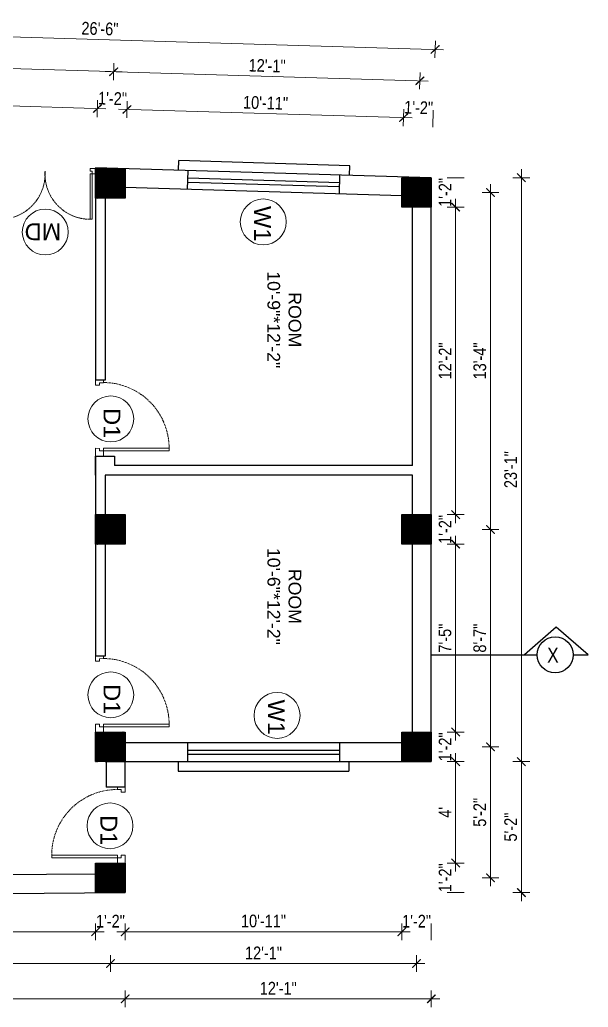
# Model space of a CAD drawing. Header units: inches. Extents: x -9985691 to 3643, y -3270716 to 4788.
# Drawn here: x -4966452.7 to -4966183.2, y -3264200.2 to -3263732.4 of the extents above; entities that cross this region are included whole.
import ezdxf

# ---------------------------------------------------------------- set-up
doc = ezdxf.new("R2010")
doc.units = ezdxf.units.IN
doc.header["$LTSCALE"] = 2
doc.header["$MEASUREMENT"] = 0
doc.header["$PDMODE"] = 34
doc.linetypes.add('HIDDEN', pattern=[0.375, 0.25, -0.125])
doc.layers.get('0').update_dxf_attribs({"linetype": 'CONTINUOUS'})
doc.layers.get('DEFPOINTS').update_dxf_attribs({"color": 141, "linetype": 'CONTINUOUS'})
doc.layers.add('A-Hatch', color=7, linetype='CONTINUOUS')
for name, color, linetype, lineweight in [('Annotate-Lite.w', 177, 'CONTINUOUS', 9), ('DIM 1-100', 4, 'CONTINUOUS', 13), ('Door-Window.w', 4, 'CONTINUOUS', 15), ('TEXT', 181, 'CONTINUOUS', 25)]:
    doc.layers.add(name, color=color, linetype=linetype, lineweight=lineweight)
doc.styles.add('ARAIL', font='ARIALN.TTF')
doc.styles.add('arial.', font='arial.ttf')
doc.styles.add('gaurav', font='arial.ttf')
doc.styles.get("Standard").update_dxf_attribs({"font": 'ARIALN.TTF'})
doc.dimstyles.new('1 by 96', dxfattribs={"dimtxt": 6, "dimasz": 4, "dimexe": 4, "dimexo": 4, "dimgap": 2, "dimtad": 1, "dimdec": 0, "dimzin": 0, "dimdsep": 46, "dimlunit": 4, "dimtxsty": 'Standard', "dimblk": 'ARCHTICK', "dimcen": 0, "dimdle": 4, "dimadec": 0, "dimazin": 0, "dimtfac": 1, "dimtdec": 0, "dimtix": 1, "dimtofl": 0, "dimtmove": 1, "dimatfit": 3, "dimldrblk": 'ARCHTICK', "dimfxl": 4, "dimfxlon": 1, "dimtolj": 1, "dimtzin": 0, "dimlwd": -1, "dimlwe": -1, "dimarcsym": 0})

# ---------------------------------------------------------------- blocks, each defined once
blk = doc.blocks.new('FDFDRE')
at = {"ltscale": 3}
for p, q in [((165701.11, -58637.82), (165701.1, -58641.5)), ((165704.78, -58637.83), (165701.11, -58637.82)), ((165704.78, -58639.66), (165703.55, -58639.66)), ((165703.55, -58639.66), (165703.55, -58641.5)), ((165704.78, -58639.66), (165704.78, -58637.83)), ((165766.98, -58637.83), (165770.65, -58637.82)), ((165766.98, -58639.66), (165766.98, -58637.83)), ((165766.98, -58639.66), (165768.2, -58639.66)), ((165768.2, -58639.66), (165768.2, -58641.5)), ((165770.65, -58637.82), (165770.65, -58641.5)), ((165701.1, -58641.5), (165703.55, -58641.5)), ((165703.55, -58641.5), (165703.53, -58672.63)), ((165703.55, -58641.5), (165704.78, -58641.5)), ((165704.78, -58641.5), (165704.76, -58672.65)), ((165766.98, -58641.5), (165767, -58672.65)), ((165768.2, -58641.5), (165766.98, -58641.5)), ((165770.65, -58641.5), (165768.2, -58641.5)), ((165768.2, -58641.5), (165768.22, -58672.63)), ((165703.53, -58672.63), (165704.76, -58672.65)), ((165768.22, -58672.63), (165767, -58672.65))]:
    blk.add_line(p, q, dxfattribs=at)
at = {"layer": 'Door-Window.w', "color": 9, "linetype": 'HIDDEN', "lineweight": 18}
for centre, start, end in [((165704.78, -58641.5), 269.96183, 3.38353), ((165766.98, -58641.5), 176.61647, 270.03817)]:
    blk.add_arc(centre, 31.16, start, end, dxfattribs=at)
blk = doc.blocks.new('3-0')
at = {"ltscale": 3}
for p, q in [((11063.05, 10097.68), (11065.97, 10099.9)), ((11063.05, 10097.68), (11064.53, 10095.73)), ((11065.25, 10097.81), (11066.71, 10098.92)), ((11065.99, 10096.84), (11065.25, 10097.81)), ((11065.97, 10099.9), (11066.71, 10098.92)), ((11065.99, 10096.84), (11064.53, 10095.73)), ((11085.5, 10074.13), (11110.32, 10092.96)), ((11111.05, 10091.97), (11110.32, 10092.96)), ((11086.24, 10073.15), (11111.05, 10091.97)), ((11086.24, 10073.15), (11085.5, 10074.13)), ((11084.04, 10073.02), (11082.57, 10071.91)), ((11082.57, 10071.91), (11084.79, 10068.98)), ((11084.04, 10073.02), (11084.78, 10072.04)), ((11084.78, 10072.04), (11086.24, 10073.15)), ((11084.79, 10068.98), (11087.72, 10071.2)), ((11087.72, 10071.2), (11086.24, 10073.15))]:
    blk.add_line(p, q, dxfattribs=at)
at = {"layer": 'Door-Window.w', "color": 9, "linetype": 'HIDDEN', "lineweight": 18}
blk.add_arc((11085.5, 10074.13), 31.16, 37.1906, 127.1465, dxfattribs=at)
blk = doc.blocks.new('*D1033')
at = {"layer": 'DEFPOINTS', "color": 0, "ltscale": 0.5, "transparency": 16777216}
for p in [(-4966257.57, -3263807.25), (-4966257.57, -3263821.25), (-4966246.03, -3263821.25)]:
    blk.add_point(p, dxfattribs=at)
at = {"layer": 'DIM 1-100', "color": 0, "ltscale": 0.5, "transparency": 16777216}
for p, q in [((-4966250.03, -3263807.25), (-4966242.03, -3263807.25)), ((-4966250.03, -3263821.25), (-4966242.03, -3263821.25))]:
    blk.add_line(p, q, dxfattribs=at)
at = {"layer": 'DIM 1-100', "color": 0, "ltscale": 0.5, "transparency": 16777216, "insert": (-4966251.04, -3263814.25), "char_height": 6, "attachment_point": 5, "rotation": 90}
blk.add_mtext('\\A1;1\'-2"', dxfattribs=at)
blk = doc.blocks.new('_ArchTick')
at = {"color": 0, "linetype": 'ByBlock', "const_width": 0.15}
blk.add_lwpolyline([(-0.5, -0.5), (0.5, 0.5)], dxfattribs=at)
blk = doc.blocks.new('*D1034')
at = {"layer": 'DEFPOINTS', "color": 0, "ltscale": 0.5, "transparency": 16777216}
for p in [(-4966257.57, -3263821.25), (-4966257.57, -3263966.89), (-4966246.03, -3263966.89)]:
    blk.add_point(p, dxfattribs=at)
at = {"layer": 'DIM 1-100', "color": 0, "ltscale": 0.5, "transparency": 16777216}
for p, q in [((-4966250.03, -3263821.25), (-4966242.03, -3263821.25)), ((-4966246.03, -3263817.25), (-4966246.03, -3263970.89)), ((-4966250.03, -3263966.89), (-4966242.03, -3263966.89))]:
    blk.add_line(p, q, dxfattribs=at)
at = {"layer": 'DIM 1-100', "color": 0, "ltscale": 0.5, "transparency": 16777216, "xscale": 4, "yscale": 4, "zscale": 4}
for p, rotation in [((-4966246.03, -3263821.25), 90), ((-4966246.03, -3263966.89), 270)]:
    blk.add_blockref('_ArchTick', p, dxfattribs=dict(at, rotation=rotation))
at = {"layer": 'DIM 1-100', "color": 0, "ltscale": 0.5, "transparency": 16777216, "insert": (-4966251.04, -3263894.07), "char_height": 6, "attachment_point": 5, "rotation": 90}
blk.add_mtext('\\A1;12\'-2"', dxfattribs=at)
blk = doc.blocks.new('*D1035')
at = {"layer": 'DEFPOINTS', "color": 0, "ltscale": 0.5, "transparency": 16777216}
for p in [(-4966257.57, -3263966.89), (-4966257.57, -3263980.89), (-4966246.03, -3263980.89)]:
    blk.add_point(p, dxfattribs=at)
at = {"layer": 'DIM 1-100', "color": 0, "ltscale": 0.5, "transparency": 16777216}
for p, q in [((-4966250.03, -3263966.89), (-4966242.03, -3263966.89)), ((-4966250.03, -3263980.89), (-4966242.03, -3263980.89))]:
    blk.add_line(p, q, dxfattribs=at)
at = {"layer": 'DIM 1-100', "color": 0, "ltscale": 0.5, "transparency": 16777216, "insert": (-4966251.04, -3263973.89), "char_height": 6, "attachment_point": 5, "rotation": 90}
blk.add_mtext('\\A1;1\'-2"', dxfattribs=at)
blk = doc.blocks.new('*D1036')
at = {"layer": 'DEFPOINTS', "color": 0, "ltscale": 0.5, "transparency": 16777216}
for p in [(-4966257.57, -3263980.89), (-4966257.57, -3264069.89), (-4966246.03, -3264069.89)]:
    blk.add_point(p, dxfattribs=at)
at = {"layer": 'DIM 1-100', "color": 0, "ltscale": 0.5, "transparency": 16777216}
for p, q in [((-4966250.03, -3263980.89), (-4966242.03, -3263980.89)), ((-4966246.03, -3263976.89), (-4966246.03, -3264073.89)), ((-4966250.03, -3264069.89), (-4966242.03, -3264069.89))]:
    blk.add_line(p, q, dxfattribs=at)
at = {"layer": 'DIM 1-100', "color": 0, "ltscale": 0.5, "transparency": 16777216, "xscale": 4, "yscale": 4, "zscale": 4}
for p, rotation in [((-4966246.03, -3263980.89), 90), ((-4966246.03, -3264069.89), 270)]:
    blk.add_blockref('_ArchTick', p, dxfattribs=dict(at, rotation=rotation))
at = {"layer": 'DIM 1-100', "color": 0, "ltscale": 0.5, "transparency": 16777216, "insert": (-4966251.08, -3264025.39), "char_height": 6, "attachment_point": 5, "rotation": 90}
blk.add_mtext('\\A1;7\'-5"', dxfattribs=at)
blk = doc.blocks.new('*D1037')
at = {"layer": 'DEFPOINTS', "color": 0, "ltscale": 0.5, "transparency": 16777216}
for p in [(-4966257.57, -3264069.89), (-4966257.57, -3264083.89), (-4966246.03, -3264083.89)]:
    blk.add_point(p, dxfattribs=at)
at = {"layer": 'DIM 1-100', "color": 0, "ltscale": 0.5, "transparency": 16777216}
for p, q in [((-4966250.03, -3264069.89), (-4966242.03, -3264069.89)), ((-4966250.03, -3264083.89), (-4966242.03, -3264083.89))]:
    blk.add_line(p, q, dxfattribs=at)
at = {"layer": 'DIM 1-100', "color": 0, "ltscale": 0.5, "transparency": 16777216, "insert": (-4966251.04, -3264076.89), "char_height": 6, "attachment_point": 5, "rotation": 90}
blk.add_mtext('\\A1;1\'-2"', dxfattribs=at)
blk = doc.blocks.new('*D1038')
at = {"layer": 'DEFPOINTS', "color": 0, "ltscale": 0.5, "transparency": 16777216}
for p in [(-4966257.57, -3264083.89), (-4966402.7, -3264131.91), (-4966246.03, -3264131.91)]:
    blk.add_point(p, dxfattribs=at)
at = {"layer": 'DIM 1-100', "color": 0, "ltscale": 0.5, "transparency": 16777216}
for p, q in [((-4966246.03, -3264079.89), (-4966246.03, -3264135.91)), ((-4966250.03, -3264083.89), (-4966242.03, -3264083.89)), ((-4966250.03, -3264131.91), (-4966242.03, -3264131.91))]:
    blk.add_line(p, q, dxfattribs=at)
at = {"layer": 'DIM 1-100', "color": 0, "ltscale": 0.5, "transparency": 16777216, "xscale": 4, "yscale": 4, "zscale": 4}
for p, rotation in [((-4966246.03, -3264083.89), 90), ((-4966246.03, -3264131.91), 270)]:
    blk.add_blockref('_ArchTick', p, dxfattribs=dict(at, rotation=rotation))
at = {"layer": 'DIM 1-100', "color": 0, "ltscale": 0.5, "transparency": 16777216, "insert": (-4966251.03, -3264107.9), "char_height": 6, "attachment_point": 5, "rotation": 90}
blk.add_mtext("\\A1;4'", dxfattribs=at)
blk = doc.blocks.new('*D1039')
at = {"layer": 'DEFPOINTS', "color": 0, "ltscale": 0.5, "transparency": 16777216}
for p in [(-4966402.7, -3264131.91), (-4966402.7, -3264145.91), (-4966246.03, -3264145.91)]:
    blk.add_point(p, dxfattribs=at)
at = {"layer": 'DIM 1-100', "color": 0, "ltscale": 0.5, "transparency": 16777216}
for p, q in [((-4966250.03, -3264131.91), (-4966242.03, -3264131.91)), ((-4966250.03, -3264145.91), (-4966242.03, -3264145.91))]:
    blk.add_line(p, q, dxfattribs=at)
at = {"layer": 'DIM 1-100', "color": 0, "ltscale": 0.5, "transparency": 16777216, "insert": (-4966251.04, -3264138.91), "char_height": 6, "attachment_point": 5, "rotation": 90}
blk.add_mtext('\\A1;1\'-2"', dxfattribs=at)
blk = doc.blocks.new('*D1040')
at = {"layer": 'DEFPOINTS', "color": 0, "ltscale": 0.5, "transparency": 16777216}
for p in [(-4966264.57, -3263814.25), (-4966264.57, -3263973.89), (-4966229.51, -3263973.89)]:
    blk.add_point(p, dxfattribs=at)
at = {"layer": 'DIM 1-100', "color": 0, "ltscale": 0.5, "transparency": 16777216}
for p, q in [((-4966229.51, -3263810.25), (-4966229.51, -3263977.89)), ((-4966233.51, -3263814.25), (-4966225.51, -3263814.25)), ((-4966233.51, -3263973.89), (-4966225.51, -3263973.89))]:
    blk.add_line(p, q, dxfattribs=at)
at = {"layer": 'DIM 1-100', "color": 0, "ltscale": 0.5, "transparency": 16777216, "xscale": 4, "yscale": 4, "zscale": 4}
for p, rotation in [((-4966229.51, -3263814.25), 90), ((-4966229.51, -3263973.89), 270)]:
    blk.add_blockref('_ArchTick', p, dxfattribs=dict(at, rotation=rotation))
at = {"layer": 'DIM 1-100', "color": 0, "ltscale": 0.5, "transparency": 16777216, "insert": (-4966234.57, -3263894.07), "char_height": 6, "attachment_point": 5, "rotation": 90}
blk.add_mtext('\\A1;13\'-4"', dxfattribs=at)
blk = doc.blocks.new('*D1041')
at = {"layer": 'DEFPOINTS', "color": 0, "ltscale": 0.5, "transparency": 16777216}
for p in [(-4966264.57, -3263973.89), (-4966264.57, -3264076.89), (-4966229.51, -3264076.89)]:
    blk.add_point(p, dxfattribs=at)
at = {"layer": 'DIM 1-100', "color": 0, "ltscale": 0.5, "transparency": 16777216}
for p, q in [((-4966229.51, -3263969.89), (-4966229.51, -3264080.89)), ((-4966233.51, -3263973.89), (-4966225.51, -3263973.89)), ((-4966233.51, -3264076.89), (-4966225.51, -3264076.89))]:
    blk.add_line(p, q, dxfattribs=at)
at = {"layer": 'DIM 1-100', "color": 0, "ltscale": 0.5, "transparency": 16777216, "xscale": 4, "yscale": 4, "zscale": 4}
for p, rotation in [((-4966229.51, -3263973.89), 90), ((-4966229.51, -3264076.89), 270)]:
    blk.add_blockref('_ArchTick', p, dxfattribs=dict(at, rotation=rotation))
at = {"layer": 'DIM 1-100', "color": 0, "ltscale": 0.5, "transparency": 16777216, "insert": (-4966234.57, -3264025.39), "char_height": 6, "attachment_point": 5, "rotation": 90}
blk.add_mtext('\\A1;8\'-7"', dxfattribs=at)
blk = doc.blocks.new('*D1042')
at = {"layer": 'DEFPOINTS', "color": 0, "ltscale": 0.5, "transparency": 16777216}
for p in [(-4966264.57, -3264076.89), (-4966409.69, -3264138.91), (-4966229.51, -3264138.91)]:
    blk.add_point(p, dxfattribs=at)
at = {"layer": 'DIM 1-100', "color": 0, "ltscale": 0.5, "transparency": 16777216}
for p, q in [((-4966229.51, -3264072.89), (-4966229.51, -3264142.91)), ((-4966233.51, -3264076.89), (-4966225.51, -3264076.89)), ((-4966233.51, -3264138.91), (-4966225.51, -3264138.91))]:
    blk.add_line(p, q, dxfattribs=at)
at = {"layer": 'DIM 1-100', "color": 0, "ltscale": 0.5, "transparency": 16777216, "xscale": 4, "yscale": 4, "zscale": 4}
for p, rotation in [((-4966229.51, -3264076.89), 90), ((-4966229.51, -3264138.91), 270)]:
    blk.add_blockref('_ArchTick', p, dxfattribs=dict(at, rotation=rotation))
at = {"layer": 'DIM 1-100', "color": 0, "ltscale": 0.5, "transparency": 16777216, "insert": (-4966234.57, -3264107.9), "char_height": 6, "attachment_point": 5, "rotation": 90}
blk.add_mtext('\\A1;5\'-2"', dxfattribs=at)
blk = doc.blocks.new('*D1043')
at = {"layer": 'DEFPOINTS', "color": 0, "ltscale": 0.5, "transparency": 16777216}
for p in [(-4966257.57, -3263807.25), (-4966214.87, -3263807.25), (-4966257.57, -3264083.89)]:
    blk.add_point(p, dxfattribs=at)
at = {"layer": 'DIM 1-100', "color": 0, "ltscale": 0.5, "transparency": 16777216}
for p, q in [((-4966218.87, -3263807.25), (-4966210.87, -3263807.25)), ((-4966214.87, -3264087.89), (-4966214.87, -3263803.25)), ((-4966218.87, -3264083.89), (-4966210.87, -3264083.89))]:
    blk.add_line(p, q, dxfattribs=at)
at = {"layer": 'DIM 1-100', "color": 0, "ltscale": 0.5, "transparency": 16777216, "xscale": 4, "yscale": 4, "zscale": 4}
for p, rotation in [((-4966214.87, -3263807.25), 90), ((-4966214.87, -3264083.89), 270)]:
    blk.add_blockref('_ArchTick', p, dxfattribs=dict(at, rotation=rotation))
at = {"layer": 'DIM 1-100', "color": 0, "ltscale": 0.5, "transparency": 16777216, "insert": (-4966219.93, -3263945.57), "char_height": 6, "attachment_point": 5, "rotation": 90}
blk.add_mtext('\\A1;23\'-1"', dxfattribs=at)
blk = doc.blocks.new('*D1044')
at = {"layer": 'DEFPOINTS', "color": 0, "ltscale": 0.5, "transparency": 16777216}
for p in [(-4966257.57, -3264083.89), (-4966402.7, -3264145.91), (-4966214.87, -3264145.91)]:
    blk.add_point(p, dxfattribs=at)
at = {"layer": 'DIM 1-100', "color": 0, "ltscale": 0.5, "transparency": 16777216}
for p, q in [((-4966214.87, -3264079.89), (-4966214.87, -3264149.91)), ((-4966218.87, -3264083.89), (-4966210.87, -3264083.89)), ((-4966218.87, -3264145.91), (-4966210.87, -3264145.91))]:
    blk.add_line(p, q, dxfattribs=at)
at = {"layer": 'DIM 1-100', "color": 0, "ltscale": 0.5, "transparency": 16777216, "xscale": 4, "yscale": 4, "zscale": 4}
for p, rotation in [((-4966214.87, -3264083.89), 90), ((-4966214.87, -3264145.91), 270)]:
    blk.add_blockref('_ArchTick', p, dxfattribs=dict(at, rotation=rotation))
at = {"layer": 'DIM 1-100', "color": 0, "ltscale": 0.5, "transparency": 16777216, "insert": (-4966219.93, -3264114.9), "char_height": 6, "attachment_point": 5, "rotation": 90}
blk.add_mtext('\\A1;5\'-2"', dxfattribs=at)
blk = doc.blocks.new('*D1045')
at = {"layer": 'DEFPOINTS', "color": 0, "ltscale": 0.5, "transparency": 16777216}
for p in [(-4966401.86, -3263774.93), (-4966416.69, -3263802.52), (-4966402.69, -3263802.93)]:
    blk.add_point(p, dxfattribs=at)
at = {"layer": 'DIM 1-100', "color": 0, "ltscale": 0.5, "transparency": 16777216}
for p, q in [((-4966415.98, -3263778.52), (-4966415.74, -3263770.52)), ((-4966401.98, -3263778.93), (-4966401.74, -3263770.94))]:
    blk.add_line(p, q, dxfattribs=at)
at = {"layer": 'DIM 1-100', "color": 0, "ltscale": 0.5, "transparency": 16777216, "insert": (-4966408.71, -3263769.72), "char_height": 6, "attachment_point": 5, "rotation": 358.2969}
blk.add_mtext('\\A1;1\'-2"', dxfattribs=at)
blk = doc.blocks.new('*D1046')
at = {"layer": 'DEFPOINTS', "color": 0, "ltscale": 0.5, "transparency": 16777216}
for p in [(-4966560.86, -3263770.21), (-4966561.69, -3263798.21), (-4966416.69, -3263802.52)]:
    blk.add_point(p, dxfattribs=at)
at = {"layer": 'DIM 1-100', "color": 0, "ltscale": 0.5, "transparency": 16777216}
for p, q in [((-4966411.86, -3263774.64), (-4966564.86, -3263770.09)), ((-4966560.98, -3263774.21), (-4966560.74, -3263766.21)), ((-4966415.98, -3263778.52), (-4966415.74, -3263770.52))]:
    blk.add_line(p, q, dxfattribs=at)
at = {"layer": 'DIM 1-100', "color": 0, "ltscale": 0.5, "transparency": 16777216, "xscale": 4, "yscale": 4, "zscale": 4}
for p, rotation in [((-4966560.86, -3263770.21), 178.2968649486778), ((-4966415.86, -3263774.52), 358.2968649486778)]:
    blk.add_blockref('_ArchTick', p, dxfattribs=dict(at, rotation=rotation))
at = {"layer": 'DIM 1-100', "color": 0, "ltscale": 0.5, "transparency": 16777216, "insert": (-4966488.21, -3263767.35), "char_height": 6, "attachment_point": 5, "rotation": 358.2969}
blk.add_mtext('\\A1;12\'-1"', dxfattribs=at)
blk = doc.blocks.new('*D1048')
at = {"layer": 'DEFPOINTS', "color": 0, "ltscale": 0.5, "transparency": 16777216}
for p in [(-4966270.72, -3263778.83), (-4966402.69, -3263802.93), (-4966271.57, -3263807.25)]:
    blk.add_point(p, dxfattribs=at)
at = {"layer": 'DIM 1-100', "color": 0, "ltscale": 0.5, "transparency": 16777216}
for p, q in [((-4966405.86, -3263774.82), (-4966266.72, -3263778.95)), ((-4966401.98, -3263778.93), (-4966401.74, -3263770.94)), ((-4966270.84, -3263782.83), (-4966270.6, -3263774.84))]:
    blk.add_line(p, q, dxfattribs=at)
at = {"layer": 'DIM 1-100', "color": 0, "ltscale": 0.5, "transparency": 16777216, "xscale": 4, "yscale": 4, "zscale": 4}
for p, rotation in [((-4966401.86, -3263774.93), 178.2968649486778), ((-4966270.72, -3263778.83), 358.2968649486778)]:
    blk.add_blockref('_ArchTick', p, dxfattribs=dict(at, rotation=rotation))
at = {"layer": 'DIM 1-100', "color": 0, "ltscale": 0.5, "transparency": 16777216, "insert": (-4966336.14, -3263771.82), "char_height": 6, "attachment_point": 5, "rotation": 358.2969}
blk.add_mtext('\\A1;10\'-11"', dxfattribs=at)
blk = doc.blocks.new('*D1049')
at = {"layer": 'DEFPOINTS', "color": 0, "ltscale": 0.5, "transparency": 16777216}
for p in [(-4966256.73, -3263779.25), (-4966271.57, -3263807.25), (-4966257.57, -3263807.25)]:
    blk.add_point(p, dxfattribs=at)
at = {"layer": 'DIM 1-100', "color": 0, "ltscale": 0.5, "transparency": 16777216}
for p, q in [((-4966270.84, -3263782.83), (-4966270.6, -3263774.84)), ((-4966256.85, -3263783.25), (-4966256.62, -3263775.25))]:
    blk.add_line(p, q, dxfattribs=at)
at = {"layer": 'DIM 1-100', "color": 0, "ltscale": 0.5, "transparency": 16777216, "insert": (-4966263.58, -3263774.03), "char_height": 6, "attachment_point": 5, "rotation": 358.2969}
blk.add_mtext('\\A1;1\'-2"', dxfattribs=at)
blk = doc.blocks.new('*D1050')
at = {"layer": 'DEFPOINTS', "color": 0, "ltscale": 0.5, "transparency": 16777216}
for p in [(-4966408.12, -3263757.04), (-4966568.69, -3263805.21), (-4966409.69, -3263809.93)]:
    blk.add_point(p, dxfattribs=at)
at = {"layer": 'DIM 1-100', "color": 0, "ltscale": 0.5, "transparency": 16777216}
for p, q in [((-4966567.24, -3263756.31), (-4966567, -3263748.31)), ((-4966571.12, -3263752.19), (-4966404.12, -3263757.16)), ((-4966408.24, -3263761.04), (-4966408, -3263753.04))]:
    blk.add_line(p, q, dxfattribs=at)
at = {"layer": 'DIM 1-100', "color": 0, "ltscale": 0.5, "transparency": 16777216, "xscale": 4, "yscale": 4, "zscale": 4}
for p, rotation in [((-4966567.12, -3263752.31), 178.2968649667786), ((-4966408.12, -3263757.04), 358.2968649667786)]:
    blk.add_blockref('_ArchTick', p, dxfattribs=dict(at, rotation=rotation))
at = {"layer": 'DIM 1-100', "color": 0, "ltscale": 0.5, "transparency": 16777216, "insert": (-4966487.47, -3263749.61), "char_height": 6, "attachment_point": 5, "rotation": 358.2969}
blk.add_mtext('\\A1;13\'-3"', dxfattribs=at)
blk = doc.blocks.new('*D1051')
at = {"layer": 'DEFPOINTS', "color": 0, "ltscale": 0.5, "transparency": 16777216}
for p in [(-4966262.99, -3263761.35), (-4966409.69, -3263809.93), (-4966264.57, -3263814.25)]:
    blk.add_point(p, dxfattribs=at)
at = {"layer": 'DIM 1-100', "color": 0, "ltscale": 0.5, "transparency": 16777216}
for p, q in [((-4966408.24, -3263761.04), (-4966408, -3263753.04)), ((-4966412.12, -3263756.92), (-4966259, -3263761.47)), ((-4966263.11, -3263765.35), (-4966262.88, -3263757.35))]:
    blk.add_line(p, q, dxfattribs=at)
at = {"layer": 'DIM 1-100', "color": 0, "ltscale": 0.5, "transparency": 16777216, "xscale": 4, "yscale": 4, "zscale": 4}
for p, rotation in [((-4966408.12, -3263757.04), 178.2968649486778), ((-4966262.99, -3263761.35), 358.2968649486778)]:
    blk.add_blockref('_ArchTick', p, dxfattribs=dict(at, rotation=rotation))
at = {"layer": 'DIM 1-100', "color": 0, "ltscale": 0.5, "transparency": 16777216, "insert": (-4966335.41, -3263754.18), "char_height": 6, "attachment_point": 5, "rotation": 358.2969}
blk.add_mtext('\\A1;12\'-1"', dxfattribs=at)
blk = doc.blocks.new('*D1052')
at = {"layer": 'DEFPOINTS', "color": 0, "ltscale": 0.5, "transparency": 16777216}
for p in [(-4966573.89, -3263737.04), (-4966575.69, -3263797.79), (-4966257.57, -3263807.25)]:
    blk.add_point(p, dxfattribs=at)
at = {"layer": 'DIM 1-100', "color": 0, "ltscale": 0.5, "transparency": 16777216}
for p, q in [((-4966251.76, -3263746.62), (-4966577.89, -3263736.92)), ((-4966574.01, -3263741.04), (-4966573.77, -3263733.04)), ((-4966255.88, -3263750.5), (-4966255.64, -3263742.5))]:
    blk.add_line(p, q, dxfattribs=at)
at = {"layer": 'DIM 1-100', "color": 0, "ltscale": 0.5, "transparency": 16777216, "xscale": 4, "yscale": 4, "zscale": 4}
for p, rotation in [((-4966573.89, -3263737.04), 178.2968649667986), ((-4966255.76, -3263746.5), 358.2968649667986)]:
    blk.add_blockref('_ArchTick', p, dxfattribs=dict(at, rotation=rotation))
at = {"layer": 'DIM 1-100', "color": 0, "ltscale": 0.5, "transparency": 16777216, "insert": (-4966414.67, -3263736.71), "char_height": 6, "attachment_point": 5, "rotation": 358.2969}
blk.add_mtext('\\A1;26\'-6"', dxfattribs=at)
blk = doc.blocks.new('*D1062')
at = {"layer": 'DEFPOINTS', "color": 0, "ltscale": 0.5, "transparency": 16777216}
for p in [(-4966561.69, -3264147.14), (-4966416.69, -3264145.91), (-4966416.69, -3264164.49)]:
    blk.add_point(p, dxfattribs=at)
at = {"layer": 'DIM 1-100', "color": 0, "ltscale": 0.5, "transparency": 16777216}
for p, q in [((-4966561.69, -3264160.49), (-4966561.69, -3264168.49)), ((-4966416.69, -3264160.49), (-4966416.69, -3264168.49)), ((-4966565.69, -3264164.49), (-4966412.69, -3264164.49))]:
    blk.add_line(p, q, dxfattribs=at)
at = {"layer": 'DIM 1-100', "color": 0, "ltscale": 0.5, "transparency": 16777216, "xscale": 4, "yscale": 4, "zscale": 4, "rotation": 180}
blk.add_blockref('_ArchTick', (-4966561.69, -3264164.49), dxfattribs=at)
at = {"layer": 'DIM 1-100', "color": 0, "ltscale": 0.5, "transparency": 16777216, "xscale": 4, "yscale": 4, "zscale": 4}
blk.add_blockref('_ArchTick', (-4966416.69, -3264164.49), dxfattribs=at)
at = {"layer": 'DIM 1-100', "color": 0, "ltscale": 0.5, "transparency": 16777216, "insert": (-4966489.19, -3264159.47), "char_height": 6, "attachment_point": 5}
blk.add_mtext('\\A1;12\'-1"', dxfattribs=at)
blk = doc.blocks.new('*D1063')
at = {"layer": 'DEFPOINTS', "color": 0, "ltscale": 0.5, "transparency": 16777216}
for p in [(-4966416.69, -3264145.91), (-4966402.69, -3264145.91), (-4966402.69, -3264164.49)]:
    blk.add_point(p, dxfattribs=at)
at = {"layer": 'DIM 1-100', "color": 0, "ltscale": 0.5, "transparency": 16777216}
for p, q in [((-4966416.69, -3264160.49), (-4966416.69, -3264168.49)), ((-4966402.69, -3264160.49), (-4966402.69, -3264168.49))]:
    blk.add_line(p, q, dxfattribs=at)
at = {"layer": 'DIM 1-100', "color": 0, "ltscale": 0.5, "transparency": 16777216, "insert": (-4966409.69, -3264159.47), "char_height": 6, "attachment_point": 5}
blk.add_mtext('\\A1;1\'-2"', dxfattribs=at)
blk = doc.blocks.new('*D1064')
at = {"layer": 'DEFPOINTS', "color": 0, "ltscale": 0.5, "transparency": 16777216}
for p in [(-4966271.57, -3264083.89), (-4966402.69, -3264145.91), (-4966271.57, -3264164.49)]:
    blk.add_point(p, dxfattribs=at)
at = {"layer": 'DIM 1-100', "color": 0, "ltscale": 0.5, "transparency": 16777216}
for p, q in [((-4966402.69, -3264160.49), (-4966402.69, -3264168.49)), ((-4966271.57, -3264160.49), (-4966271.57, -3264168.49)), ((-4966406.69, -3264164.49), (-4966267.57, -3264164.49))]:
    blk.add_line(p, q, dxfattribs=at)
at = {"layer": 'DIM 1-100', "color": 0, "ltscale": 0.5, "transparency": 16777216, "xscale": 4, "yscale": 4, "zscale": 4, "rotation": 180}
blk.add_blockref('_ArchTick', (-4966402.69, -3264164.49), dxfattribs=at)
at = {"layer": 'DIM 1-100', "color": 0, "ltscale": 0.5, "transparency": 16777216, "xscale": 4, "yscale": 4, "zscale": 4}
blk.add_blockref('_ArchTick', (-4966271.57, -3264164.49), dxfattribs=at)
at = {"layer": 'DIM 1-100', "color": 0, "ltscale": 0.5, "transparency": 16777216, "insert": (-4966337.13, -3264159.42), "char_height": 6, "attachment_point": 5}
blk.add_mtext('\\A1;10\'-11"', dxfattribs=at)
blk = doc.blocks.new('*D1065')
at = {"layer": 'DEFPOINTS', "color": 0, "ltscale": 0.5, "transparency": 16777216}
for p in [(-4966271.57, -3264083.89), (-4966257.57, -3264083.89), (-4966257.57, -3264164.49)]:
    blk.add_point(p, dxfattribs=at)
at = {"layer": 'DIM 1-100', "color": 0, "ltscale": 0.5, "transparency": 16777216}
for p, q in [((-4966271.57, -3264160.49), (-4966271.57, -3264168.49)), ((-4966257.57, -3264160.49), (-4966257.57, -3264168.49))]:
    blk.add_line(p, q, dxfattribs=at)
at = {"layer": 'DIM 1-100', "color": 0, "ltscale": 0.5, "transparency": 16777216, "insert": (-4966264.57, -3264159.47), "char_height": 6, "attachment_point": 5}
blk.add_mtext('\\A1;1\'-2"', dxfattribs=at)
blk = doc.blocks.new('*D1066')
at = {"layer": 'DEFPOINTS', "color": 0, "ltscale": 0.5, "transparency": 16777216}
for p in [(-4966409.69, -3264138.91), (-4966568.69, -3264140.14), (-4966409.69, -3264179.51)]:
    blk.add_point(p, dxfattribs=at)
at = {"layer": 'DIM 1-100', "color": 0, "ltscale": 0.5, "transparency": 16777216}
for p, q in [((-4966568.69, -3264175.51), (-4966568.69, -3264183.51)), ((-4966409.69, -3264175.51), (-4966409.69, -3264183.51)), ((-4966572.69, -3264179.51), (-4966405.69, -3264179.51))]:
    blk.add_line(p, q, dxfattribs=at)
at = {"layer": 'DIM 1-100', "color": 0, "ltscale": 0.5, "transparency": 16777216, "xscale": 4, "yscale": 4, "zscale": 4, "rotation": 180}
blk.add_blockref('_ArchTick', (-4966568.69, -3264179.51), dxfattribs=at)
at = {"layer": 'DIM 1-100', "color": 0, "ltscale": 0.5, "transparency": 16777216, "xscale": 4, "yscale": 4, "zscale": 4}
blk.add_blockref('_ArchTick', (-4966409.69, -3264179.51), dxfattribs=at)
at = {"layer": 'DIM 1-100', "color": 0, "ltscale": 0.5, "transparency": 16777216, "insert": (-4966489.19, -3264174.45), "char_height": 6, "attachment_point": 5}
blk.add_mtext('\\A1;13\'-3"', dxfattribs=at)
blk = doc.blocks.new('*D1067')
at = {"layer": 'DEFPOINTS', "color": 0, "ltscale": 0.5, "transparency": 16777216}
for p in [(-4966264.57, -3264076.89), (-4966409.69, -3264138.91), (-4966264.57, -3264179.51)]:
    blk.add_point(p, dxfattribs=at)
at = {"layer": 'DIM 1-100', "color": 0, "ltscale": 0.5, "transparency": 16777216}
for p, q in [((-4966409.69, -3264175.51), (-4966409.69, -3264183.51)), ((-4966264.57, -3264175.51), (-4966264.57, -3264183.51)), ((-4966413.69, -3264179.51), (-4966260.57, -3264179.51))]:
    blk.add_line(p, q, dxfattribs=at)
at = {"layer": 'DIM 1-100', "color": 0, "ltscale": 0.5, "transparency": 16777216, "xscale": 4, "yscale": 4, "zscale": 4, "rotation": 180}
blk.add_blockref('_ArchTick', (-4966409.69, -3264179.51), dxfattribs=at)
at = {"layer": 'DIM 1-100', "color": 0, "ltscale": 0.5, "transparency": 16777216, "xscale": 4, "yscale": 4, "zscale": 4}
blk.add_blockref('_ArchTick', (-4966264.57, -3264179.51), dxfattribs=at)
at = {"layer": 'DIM 1-100', "color": 0, "ltscale": 0.5, "transparency": 16777216, "insert": (-4966337.13, -3264174.5), "char_height": 6, "attachment_point": 5}
blk.add_mtext('\\A1;12\'-1"', dxfattribs=at)
blk = doc.blocks.new('*D1068')
at = {"layer": 'DEFPOINTS', "color": 0, "ltscale": 0.5, "transparency": 16777216}
for p in [(-4966575.69, -3264147.25), (-4966402.69, -3264145.91), (-4966402.69, -3264196.24)]:
    blk.add_point(p, dxfattribs=at)
at = {"layer": 'DIM 1-100', "color": 0, "ltscale": 0.5, "transparency": 16777216}
for p, q in [((-4966575.69, -3264192.24), (-4966575.69, -3264200.24)), ((-4966402.69, -3264192.24), (-4966402.69, -3264200.24)), ((-4966579.69, -3264196.24), (-4966398.69, -3264196.24))]:
    blk.add_line(p, q, dxfattribs=at)
at = {"layer": 'DIM 1-100', "color": 0, "ltscale": 0.5, "transparency": 16777216, "xscale": 4, "yscale": 4, "zscale": 4, "rotation": 180}
blk.add_blockref('_ArchTick', (-4966575.69, -3264196.24), dxfattribs=at)
at = {"layer": 'DIM 1-100', "color": 0, "ltscale": 0.5, "transparency": 16777216, "xscale": 4, "yscale": 4, "zscale": 4}
blk.add_blockref('_ArchTick', (-4966402.69, -3264196.24), dxfattribs=at)
at = {"layer": 'DIM 1-100', "color": 0, "ltscale": 0.5, "transparency": 16777216, "insert": (-4966489.19, -3264191.18), "char_height": 6, "attachment_point": 5}
blk.add_mtext('\\A1;14\'-5"', dxfattribs=at)
blk = doc.blocks.new('*D1069')
at = {"layer": 'DEFPOINTS', "color": 0, "ltscale": 0.5, "transparency": 16777216}
for p in [(-4966257.57, -3264083.89), (-4966402.69, -3264145.91), (-4966257.57, -3264196.24)]:
    blk.add_point(p, dxfattribs=at)
at = {"layer": 'DIM 1-100', "color": 0, "ltscale": 0.5, "transparency": 16777216}
for p, q in [((-4966402.69, -3264192.24), (-4966402.69, -3264200.24)), ((-4966257.57, -3264192.24), (-4966257.57, -3264200.24)), ((-4966406.69, -3264196.24), (-4966253.57, -3264196.24))]:
    blk.add_line(p, q, dxfattribs=at)
at = {"layer": 'DIM 1-100', "color": 0, "ltscale": 0.5, "transparency": 16777216, "xscale": 4, "yscale": 4, "zscale": 4, "rotation": 180}
blk.add_blockref('_ArchTick', (-4966402.69, -3264196.24), dxfattribs=at)
at = {"layer": 'DIM 1-100', "color": 0, "ltscale": 0.5, "transparency": 16777216, "xscale": 4, "yscale": 4, "zscale": 4}
blk.add_blockref('_ArchTick', (-4966257.57, -3264196.24), dxfattribs=at)
at = {"layer": 'DIM 1-100', "color": 0, "ltscale": 0.5, "transparency": 16777216, "insert": (-4966330.13, -3264191.23), "char_height": 6, "attachment_point": 5}
blk.add_mtext('\\A1;12\'-1"', dxfattribs=at)

msp = doc.modelspace()

# ---------------------------------------------------------------- hatches: boundary and pattern name
at = {"layer": 'A-Hatch', "ltscale": 0.5}
h = msp.add_hatch(dxfattribs=at)
h.set_pattern_fill('ANSI31', color=256, angle=270)
h.set_pattern_definition([(315, (-1701731.36405, -8238911.81046), (0.0883883476483, 0.0883883476483), [])])
h.paths.add_polyline_path([(-4966402.69, -3263816.93), (-4966402.69, -3263802.93), (-4966416.69, -3263802.93), (-4966416.69, -3263816.93)])
h = msp.add_hatch(dxfattribs=at)
h.set_pattern_fill('ANSI31', color=256, angle=270)
h.set_pattern_definition([(315, (-1701586.2371, -8238916.12568), (0.0883883476483, 0.0883883476483), [])])
h.paths.add_polyline_path([(-4966257.57, -3263821.25), (-4966257.57, -3263807.25), (-4966271.57, -3263807.25), (-4966271.57, -3263821.25)])
h = msp.add_hatch(dxfattribs=at)
h.set_pattern_fill('ANSI31', color=256, angle=270)
h.set_pattern_definition([(315, (-1701731.36405, -8239075.76584), (0.0883883476483, 0.0883883476483), [])])
h.paths.add_polyline_path([(-4966402.69, -3263980.89), (-4966402.69, -3263966.89), (-4966416.69, -3263966.89), (-4966416.69, -3263980.89)])
h = msp.add_hatch(dxfattribs=at)
h.set_pattern_fill('ANSI31', color=256, angle=270)
h.set_pattern_definition([(315, (-1701586.2371, -8239075.76584), (0.0883883476483, 0.0883883476483), [])])
h.paths.add_polyline_path([(-4966257.57, -3263980.89), (-4966257.57, -3263966.89), (-4966271.57, -3263966.89), (-4966271.57, -3263980.89)])
h = msp.add_hatch(dxfattribs=at)
h.set_pattern_fill('ANSI31', color=256, angle=270)
h.set_pattern_definition([(315, (-1701731.36405, -8239178.76584), (0.0883883476483, 0.0883883476483), [])])
h.paths.add_polyline_path([(-4966402.69, -3264083.89), (-4966402.69, -3264069.89), (-4966416.69, -3264069.89), (-4966416.69, -3264083.89)])
h = msp.add_hatch(dxfattribs=at)
h.set_pattern_fill('ANSI31', color=256, angle=270)
h.set_pattern_definition([(315, (-1701586.2371, -8239178.76584), (0.0883883476483, 0.0883883476483), [])])
h.paths.add_polyline_path([(-4966257.57, -3264083.89), (-4966257.57, -3264069.89), (-4966271.57, -3264069.89), (-4966271.57, -3264083.89)])
h = msp.add_hatch(dxfattribs=at)
h.set_pattern_fill('ANSI31', color=256, angle=270)
h.set_pattern_definition([(315, (-1701731.36405, -8239240.79169), (0.0883883476483, 0.0883883476483), [])])
h.paths.add_polyline_path([(-4966402.69, -3264145.91), (-4966402.69, -3264131.91), (-4966416.69, -3264131.91), (-4966416.69, -3264145.91)])

# ---------------------------------------------------------------- linework, layer by layer
at = {"ltscale": 0.5}
for p, q in [((-4966416.69, -3263802.52), (-4966416.69, -3263903.14)), ((-4966377.35, -3263803.69), (-4966377.21, -3263799.19)), ((-4966296.25, -3263801.6), (-4966377.21, -3263799.19)), ((-4966296.38, -3263806.09), (-4966296.25, -3263801.6)), ((-4966373.11, -3263812.82), (-4966372.85, -3263803.82)), ((-4966372.95, -3263807.32), (-4966300.98, -3263809.46)), ((-4966301.15, -3263814.96), (-4966300.88, -3263805.96)), ((-4966271.57, -3263815.84), (-4966402.69, -3263811.94)), ((-4966373.01, -3263809.32), (-4966301.04, -3263811.46)), ((-4966412.19, -3263816.93), (-4966412.19, -3263903.14)), ((-4966266.57, -3263943.64), (-4966266.57, -3263821.25)), ((-4966412.19, -3263903.14), (-4966416.69, -3263903.14)), ((-4966416.69, -3263939.14), (-4966416.69, -3264033.89)), ((-4966412.19, -3263948.14), (-4966412.19, -3263966.89)), ((-4966266.57, -3263948.14), (-4966412.19, -3263948.14)), ((-4966266.57, -3263943.64), (-4966407.69, -3263943.64)), ((-4966266.57, -3263966.89), (-4966266.57, -3263948.14)), ((-4966412.19, -3263980.89), (-4966412.19, -3264033.89)), ((-4966266.57, -3264069.89), (-4966266.57, -3263980.89)), ((-4966412.19, -3264033.89), (-4966416.69, -3264033.89)), ((-4966402.69, -3264074.89), (-4966271.57, -3264074.89)), ((-4966373.13, -3264074.89), (-4966373.13, -3264083.89)), ((-4966373.13, -3264078.39), (-4966301.13, -3264078.39)), ((-4966301.13, -3264074.89), (-4966301.13, -3264083.89)), ((-4966373.13, -3264080.39), (-4966301.13, -3264080.39)), ((-4966412.19, -3264083.89), (-4966257.57, -3264083.89)), ((-4966411.69, -3264083.89), (-4966411.69, -3264095.91)), ((-4966402.69, -3264095.91), (-4966402.69, -3264083.89)), ((-4966377.63, -3264083.89), (-4966377.63, -3264088.39)), ((-4966377.63, -3264088.39), (-4966296.63, -3264088.39)), ((-4966296.63, -3264083.89), (-4966296.63, -3264088.39)), ((-4966402.69, -3264095.91), (-4966411.69, -3264095.91)), ((-4966561.69, -3264138.14), (-4966416.69, -3264137.02))]:
    msp.add_line(p, q, dxfattribs=at)
for points in [[(-4966464.69, -3263801.09), (-4966575.69, -3263797.79), (-4966575.69, -3264147.25), (-4966402.69, -3264145.91)], [(-4966257.57, -3264083.89), (-4966257.57, -3263807.25), (-4966416.69, -3263802.52)], [(-4966416.69, -3263948.14), (-4966416.69, -3263948.14), (-4966416.69, -3263939.14), (-4966407.69, -3263939.14), (-4966407.69, -3263943.64)], [(-4966407.69, -3263948.14), (-4966407.69, -3263948.14), (-4966412.19, -3263948.14)]]:
    msp.add_lwpolyline(points, dxfattribs=at)
for points in [[(-4966402.69, -3263802.93), (-4966402.69, -3263816.93), (-4966416.69, -3263816.93), (-4966416.69, -3263802.93)], [(-4966257.57, -3263807.25), (-4966257.57, -3263821.25), (-4966271.57, -3263821.25), (-4966271.57, -3263807.25)], [(-4966402.69, -3263966.89), (-4966402.69, -3263980.89), (-4966416.69, -3263980.89), (-4966416.69, -3263966.89)], [(-4966257.57, -3263966.89), (-4966257.57, -3263980.89), (-4966271.57, -3263980.89), (-4966271.57, -3263966.89)], [(-4966402.69, -3264069.89), (-4966402.69, -3264083.89), (-4966416.69, -3264083.89), (-4966416.69, -3264069.89)], [(-4966257.57, -3264069.89), (-4966257.57, -3264083.89), (-4966271.57, -3264083.89), (-4966271.57, -3264069.89)], [(-4966402.69, -3264131.91), (-4966402.69, -3264145.91), (-4966416.69, -3264145.91), (-4966416.69, -3264131.91)]]:
    msp.add_lwpolyline(points, close=True, dxfattribs=at)
at = {"layer": 'Annotate-Lite.w', "ltscale": 0.005}
for centre in [(-4966337.25, -3263828.2), (-4966440.59, -3263833), (-4966409.51, -3263921.52), (-4966409.51, -3264052.26), (-4966330.68, -3264062), (-4966409.88, -3264114.29)]:
    msp.add_circle(centre, 10.86, dxfattribs=at)
at = {"layer": 'TEXT'}
for points in [[(-4966190.31, -3264033.33), (-4966183.17, -3264033.33), (-4966198.31, -3264020.24), (-4966213.46, -3264033.33)], [(-4966257.57, -3264033.33), (-4966207.38, -3264033.33)]]:
    msp.add_lwpolyline(points, dxfattribs=at)
msp.add_circle((-4966198.85, -3264033.33), 8.53, dxfattribs=at)

# ---------------------------------------------------------------- block references
at = {"layer": 'Door-Window.w', "ltscale": 0.005, "xscale": 0.6902152811431093, "yscale": 0.6902152811431093, "zscale": 0.690215281206522, "rotation": 359.999999999704}
msp.add_blockref('FDFDRE', (-5080834.13, -3223330.21), dxfattribs=at)
at = {"layer": 'Door-Window.w', "linetype": 'ByBlock'}
for p, xscale, yscale, zscale, rotation in [((-4981329.54, -3265269.64), 0.9997907823099139, 0.9997907820742985, 0.9997907822730241, 322.8475757040901), ((-4981329.54, -3265400.38), 0.9997907823099139, 0.9997907820742985, 0.9997907822730241, 322.8475757040901), ((-4951489.85, -3265462.41), -0.9997907822323194, 0.9997907819967047, 0.9997907821954303, 37.15242429590975)]:
    msp.add_blockref('3-0', p, dxfattribs=dict(at, xscale=xscale, yscale=yscale, zscale=zscale, rotation=rotation))

# ---------------------------------------------------------------- texts
at = {"layer": 'Annotate-Lite.w', "ltscale": 0.005, "char_height": 8, "style": 'gaurav'}
for s, insert, attachment_point, rotation in [('W1', (-4966333.6, -3263820.66), 1, 270), ('MD', (-4966432.98, -3263836.9), 1, 179.9618), ('D1', (-4966404.96, -3263916.43), 1, 270.0382), ('D1', (-4966404.96, -3264047.17), 1, 270.0382), ('W1', (-4966327.03, -3264054.46), 1, 270), ('D1', (-4966414.43, -3264109.2), 7, 269.9618)]:
    msp.add_mtext_dynamic_manual_height_columns(s, width=8, gutter_width=100, heights=[0], dxfattribs=dict(at, insert=insert, attachment_point=attachment_point, rotation=rotation))
at = {"layer": 'TEXT', "lineweight": -2, "char_height": 6, "attachment_point": 5, "rotation": 270, "style": 'arial.'}
for s, insert in [('ROOM\\P10\'-9"*12\'-2"', (-4966327.29, -3263874.57)), ('ROOM\\P10\'-6"*12\'-2"', (-4966327.29, -3264005.61))]:
    msp.add_mtext_dynamic_manual_height_columns(s, width=45.7314, gutter_width=30, heights=[0], dxfattribs=dict(at, insert=insert))
at = {"layer": 'TEXT', "insert": (-4966202.68, -3264029.83), "char_height": 7.2, "attachment_point": 1, "style": 'ARAIL'}
msp.add_mtext_dynamic_manual_height_columns('X', width=125.4648, gutter_width=90, heights=[0], dxfattribs=at)

# ---------------------------------------------------------------- dimensions: what is measured, and where the dimension line sits
at = {"layer": 'DIM 1-100', "ltscale": 0.5}
for p1, p2, distance, picture, middle in [((-4966257.57, -3263807.25), (-4966575.69, -3263797.79), -60.77, '*D1052', (-4966414.67, -3263736.71)), ((-4966568.69, -3263805.21), (-4966409.69, -3263809.93), 52.92, '*D1050', (-4966487.47, -3263749.61)), ((-4966416.69, -3263802.52), (-4966402.69, -3263802.93), 28.01, '*D1045', (-4966408.71, -3263769.72))]:
    dim = msp.add_aligned_dim(p1=p1, p2=p2, distance=distance, dimstyle='1 by 96', dxfattribs=at)
    dim.commit()
    dim.dimension.update_dxf_attribs({"geometry": picture, "text_midpoint": middle})
for base, p1, p2, angle, picture, middle in [((-4966262.99, -3263761.35), (-4966409.69, -3263809.93), (-4966264.57, -3263814.25), 178.2969, '*D1051', (-4966335.41, -3263754.18)), ((-4966560.86, -3263770.21), (-4966416.69, -3263802.52), (-4966561.69, -3263798.21), 178.2969, '*D1046', (-4966488.21, -3263767.35)), ((-4966270.72, -3263778.83), (-4966402.69, -3263802.93), (-4966271.57, -3263807.25), 178.2969, '*D1048', (-4966336.14, -3263771.82)), ((-4966256.73, -3263779.25), (-4966271.57, -3263807.25), (-4966257.57, -3263807.25), 178.2969, '*D1049', (-4966263.58, -3263774.03)), ((-4966214.87, -3263807.25), (-4966257.57, -3264083.89), (-4966257.57, -3263807.25), 270, '*D1043', (-4966219.93, -3263945.57)), ((-4966246.03, -3263821.25), (-4966257.57, -3263807.25), (-4966257.57, -3263821.25), 270, '*D1033', (-4966251.04, -3263814.25)), ((-4966229.51, -3263973.89), (-4966264.57, -3263814.25), (-4966264.57, -3263973.89), 270, '*D1040', (-4966234.57, -3263894.07)), ((-4966246.03, -3263966.89), (-4966257.57, -3263821.25), (-4966257.57, -3263966.89), 270, '*D1034', (-4966251.04, -3263894.07)), ((-4966246.03, -3263980.89), (-4966257.57, -3263966.89), (-4966257.57, -3263980.89), 270, '*D1035', (-4966251.04, -3263973.89)), ((-4966229.51, -3264076.89), (-4966264.57, -3263973.89), (-4966264.57, -3264076.89), 270, '*D1041', (-4966234.57, -3264025.39)), ((-4966246.03, -3264069.89), (-4966257.57, -3263980.89), (-4966257.57, -3264069.89), 270, '*D1036', (-4966251.08, -3264025.39)), ((-4966246.03, -3264083.89), (-4966257.57, -3264069.89), (-4966257.57, -3264083.89), 270, '*D1037', (-4966251.04, -3264076.89)), ((-4966229.51, -3264138.91), (-4966264.57, -3264076.89), (-4966409.69, -3264138.91), 270, '*D1042', (-4966234.57, -3264107.9)), ((-4966246.03, -3264131.91), (-4966257.57, -3264083.89), (-4966402.7, -3264131.91), 270, '*D1038', (-4966251.03, -3264107.9)), ((-4966214.87, -3264145.91), (-4966257.57, -3264083.89), (-4966402.7, -3264145.91), 270, '*D1044', (-4966219.93, -3264114.9)), ((-4966246.03, -3264145.91), (-4966402.7, -3264131.91), (-4966402.7, -3264145.91), 270, '*D1039', (-4966251.04, -3264138.91))]:
    dim = msp.add_linear_dim(base=base, p1=p1, p2=p2, angle=angle, dimstyle='1 by 96', dxfattribs=at)
    dim.commit()
    dim.dimension.update_dxf_attribs({"geometry": picture, "text_midpoint": middle})
for base, p1, p2, picture, middle in [((-4966264.57, -3264179.51), (-4966409.69, -3264138.91), (-4966264.57, -3264076.89), '*D1067', (-4966337.13, -3264174.5)), ((-4966271.57, -3264164.49), (-4966402.69, -3264145.91), (-4966271.57, -3264083.89), '*D1064', (-4966337.13, -3264159.42)), ((-4966257.57, -3264196.24), (-4966402.69, -3264145.91), (-4966257.57, -3264083.89), '*D1069', (-4966330.13, -3264191.23)), ((-4966257.57, -3264164.49), (-4966271.57, -3264083.89), (-4966257.57, -3264083.89), '*D1065', (-4966264.57, -3264159.47)), ((-4966409.69, -3264179.51), (-4966568.69, -3264140.14), (-4966409.69, -3264138.91), '*D1066', (-4966489.19, -3264174.45)), ((-4966402.69, -3264196.24), (-4966575.69, -3264147.25), (-4966402.69, -3264145.91), '*D1068', (-4966489.19, -3264191.18)), ((-4966416.69, -3264164.49), (-4966561.69, -3264147.14), (-4966416.69, -3264145.91), '*D1062', (-4966489.19, -3264159.47)), ((-4966402.69, -3264164.49), (-4966416.69, -3264145.91), (-4966402.69, -3264145.91), '*D1063', (-4966409.69, -3264159.47))]:
    dim = msp.add_linear_dim(base=base, p1=p1, p2=p2, dimstyle='1 by 96', dxfattribs=at)
    dim.commit()
    dim.dimension.update_dxf_attribs({"geometry": picture, "text_midpoint": middle})

doc.saveas('drawing.dxf')
